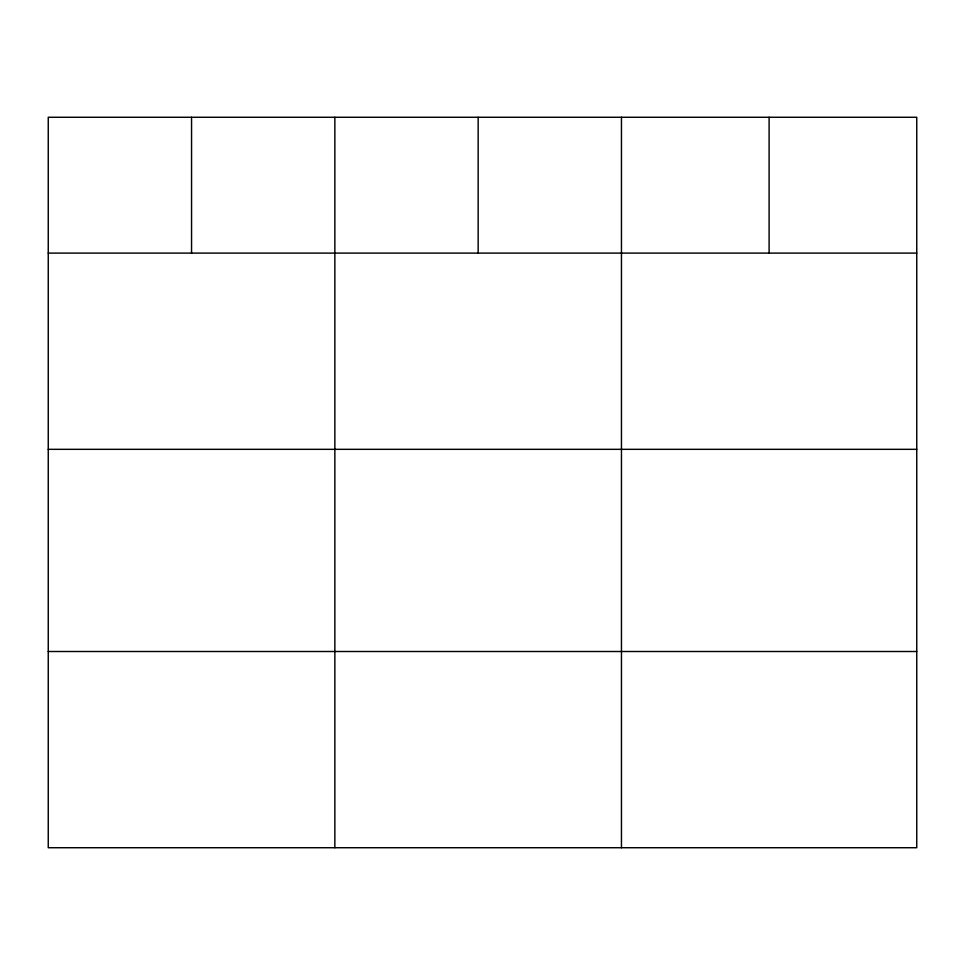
<?xml version="1.0" encoding="UTF-8"?>
<svg xmlns="http://www.w3.org/2000/svg" width="965" height="965" viewBox="0 0 965 965"><rect width="100%" height="100%" fill="white"/><g stroke="black" fill="none" stroke-linecap="round" stroke-linejoin="round"><path stroke-width="1.45" d="M916.75 449.328L916.75 117.272L48.25 117.272L48.25 847.728L916.75 847.728L916.75 449.328L48.25 449.328M48.25 253.107L916.75 253.107M48.25 651.508L916.75 651.508M769.105 117.272L769.105 253.107M621.46 117.272L621.46 847.728M478.157 117.272L478.157 253.107M334.855 117.272L334.855 847.728M191.553 117.272L191.553 253.107"/></g></svg>
